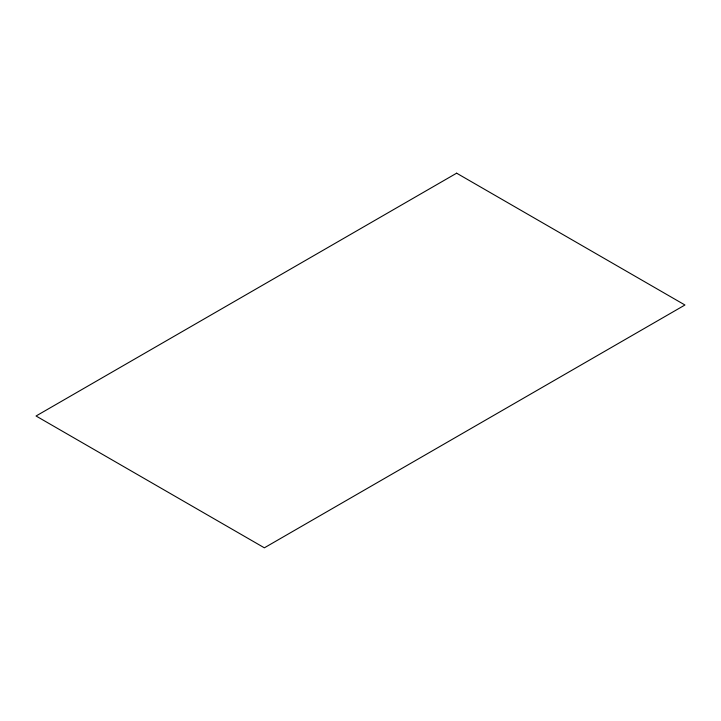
<?xml version="1.0" encoding="UTF-8"?>
<svg xmlns="http://www.w3.org/2000/svg" width="721" height="721" viewBox="0 0 721 721"><rect width="100%" height="100%" fill="white"/><g stroke="black" fill="none" stroke-linecap="round" stroke-linejoin="round"><path stroke-width="1.08" d="M456.636 173.184L36.05 415.999L264.364 547.816L684.95 305.001L456.636 173.184"/></g></svg>
